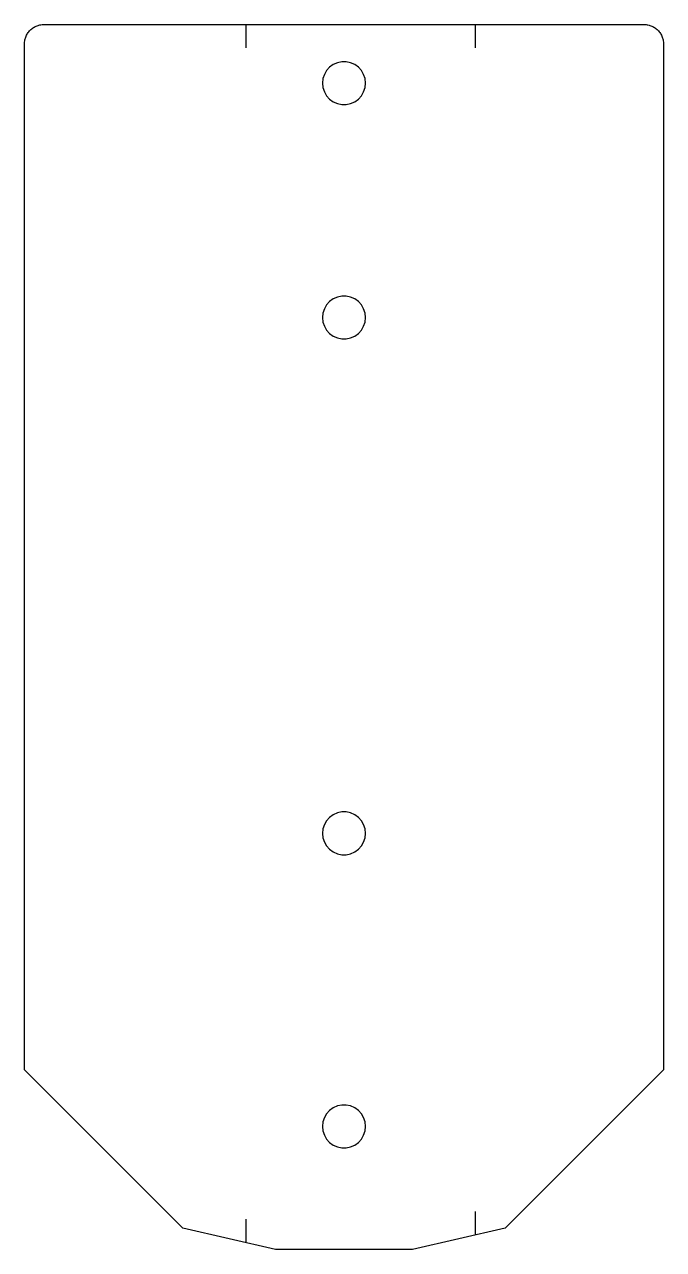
# Model space of a CAD drawing. Header units: metres. Extents: x -143 to 21, y -169 to 144.
import ezdxf

# ---------------------------------------------------------------- set-up
doc = ezdxf.new("R2010")
doc.units = ezdxf.units.M
doc.layers.add('BEND_LINES', color=1, linetype='Continuous')
doc.layers.add('CUT', color=3, linetype='Continuous')

msp = doc.modelspace()

# ---------------------------------------------------------------- linework, layer by layer
at = {"layer": 'BEND_LINES'}
for p, q in [((-86.13, 144.18), (-86.13, 138.18)), ((-27.39, 138.18), (-27.39, 144.18)), ((-27.39, -165.59), (-27.39, -159.59)), ((-86.13, -161.56), (-86.13, -167.56))]:
    msp.add_line(p, q, dxfattribs=at)
at = {"layer": 'CUT'}
for points in [[(16, 144.17), (16.26, 144.15), (16.52, 144.12), (16.77, 144.07), (17.03, 144.01), (17.28, 143.93), (17.53, 143.85), (17.77, 143.75), (18, 143.63), (18.23, 143.51), (18.46, 143.37), (18.67, 143.22), (18.88, 143.06), (19.08, 142.9), (19.27, 142.71), (19.45, 142.53), (19.62, 142.33), (19.78, 142.12), (19.93, 141.9), (20.07, 141.68), (20.19, 141.45), (20.3, 141.21), (20.4, 140.97), (20.49, 140.72), (20.57, 140.47), (20.63, 140.22), (20.67, 139.96), (20.71, 139.7), (20.73, 139.44), (20.73, 139.18), (20.73, -123.32), (-19.77, -163.82), (-43.5, -169.32), (-78.51, -169.32), (-102.25, -163.82), (-142.75, -123.32), (-142.75, 139.18), (-142.74, 139.44), (-142.72, 139.7), (-142.69, 139.96), (-142.64, 140.22), (-142.58, 140.47), (-142.5, 140.72), (-142.41, 140.97), (-142.31, 141.21), (-142.2, 141.45), (-142.08, 141.68), (-141.94, 141.9), (-141.79, 142.12), (-141.63, 142.33), (-141.46, 142.53), (-141.28, 142.71), (-141.09, 142.9), (-140.89, 143.06), (-140.69, 143.22), (-140.47, 143.37), (-140.25, 143.51), (-140.02, 143.63), (-139.78, 143.75), (-139.54, 143.85), (-139.29, 143.93), (-139.04, 144.01), (-138.79, 144.07), (-138.53, 144.12), (-138.27, 144.15), (-138.01, 144.17), (-137.75, 144.18), (-102.25, 144.18), (-78.51, 144.18), (-43.5, 144.18), (-19.77, 144.18), (15.73, 144.18), (16, 144.17)], [(-58.26, 124.42), (-57.33, 125.09), (-56.56, 125.95), (-55.98, 126.94), (-55.63, 128.03), (-55.51, 129.18), (-55.63, 130.32), (-55.98, 131.42), (-56.56, 132.41), (-57.33, 133.27), (-58.26, 133.94), (-59.31, 134.41), (-60.43, 134.65), (-61.58, 134.65), (-62.71, 134.41), (-63.76, 133.94), (-64.69, 133.27), (-65.46, 132.41), (-66.03, 131.42), (-66.39, 130.32), (-66.51, 129.18), (-66.39, 128.03), (-66.03, 126.94), (-65.46, 125.95), (-64.69, 125.09), (-63.76, 124.42), (-62.71, 123.95), (-61.58, 123.71), (-60.43, 123.71), (-59.31, 123.95), (-58.26, 124.42)], [(-59.31, 63.95), (-58.26, 64.42), (-57.33, 65.09), (-56.56, 65.95), (-55.98, 66.94), (-55.63, 68.03), (-55.51, 69.18), (-55.63, 70.32), (-55.98, 71.42), (-56.56, 72.41), (-57.33, 73.27), (-58.26, 73.94), (-59.31, 74.41), (-60.43, 74.65), (-61.58, 74.65), (-62.71, 74.41), (-63.76, 73.94), (-64.69, 73.27), (-65.46, 72.41), (-66.03, 71.42), (-66.39, 70.32), (-66.51, 69.18), (-66.39, 68.03), (-66.03, 66.94), (-65.46, 65.95), (-64.69, 65.09), (-63.76, 64.42), (-62.71, 63.95), (-61.58, 63.71), (-60.43, 63.71), (-59.31, 63.95)], [(-60.43, -68.29), (-59.31, -68.05), (-58.26, -67.58), (-57.33, -66.91), (-56.56, -66.05), (-55.98, -65.06), (-55.63, -63.97), (-55.51, -62.82), (-55.63, -61.68), (-55.98, -60.58), (-56.56, -59.59), (-57.33, -58.73), (-58.26, -58.06), (-59.31, -57.59), (-60.43, -57.35), (-61.58, -57.35), (-62.71, -57.59), (-63.76, -58.06), (-64.69, -58.73), (-65.46, -59.59), (-66.03, -60.58), (-66.39, -61.68), (-66.51, -62.82), (-66.39, -63.97), (-66.03, -65.06), (-65.46, -66.05), (-64.69, -66.91), (-63.76, -67.58), (-62.71, -68.05), (-61.58, -68.29), (-60.43, -68.29)], [(-61.58, -143.29), (-60.43, -143.29), (-59.31, -143.05), (-58.26, -142.58), (-57.33, -141.91), (-56.56, -141.05), (-55.98, -140.06), (-55.63, -138.97), (-55.51, -137.82), (-55.63, -136.68), (-55.98, -135.58), (-56.56, -134.59), (-57.33, -133.73), (-58.26, -133.06), (-59.31, -132.59), (-60.43, -132.35), (-61.58, -132.35), (-62.71, -132.59), (-63.76, -133.06), (-64.69, -133.73), (-65.46, -134.59), (-66.03, -135.58), (-66.39, -136.68), (-66.51, -137.82), (-66.39, -138.97), (-66.03, -140.06), (-65.46, -141.05), (-64.69, -141.91), (-63.76, -142.58), (-62.71, -143.05), (-61.58, -143.29)]]:
    msp.add_lwpolyline(points, dxfattribs=at)

doc.saveas('drawing.dxf')
